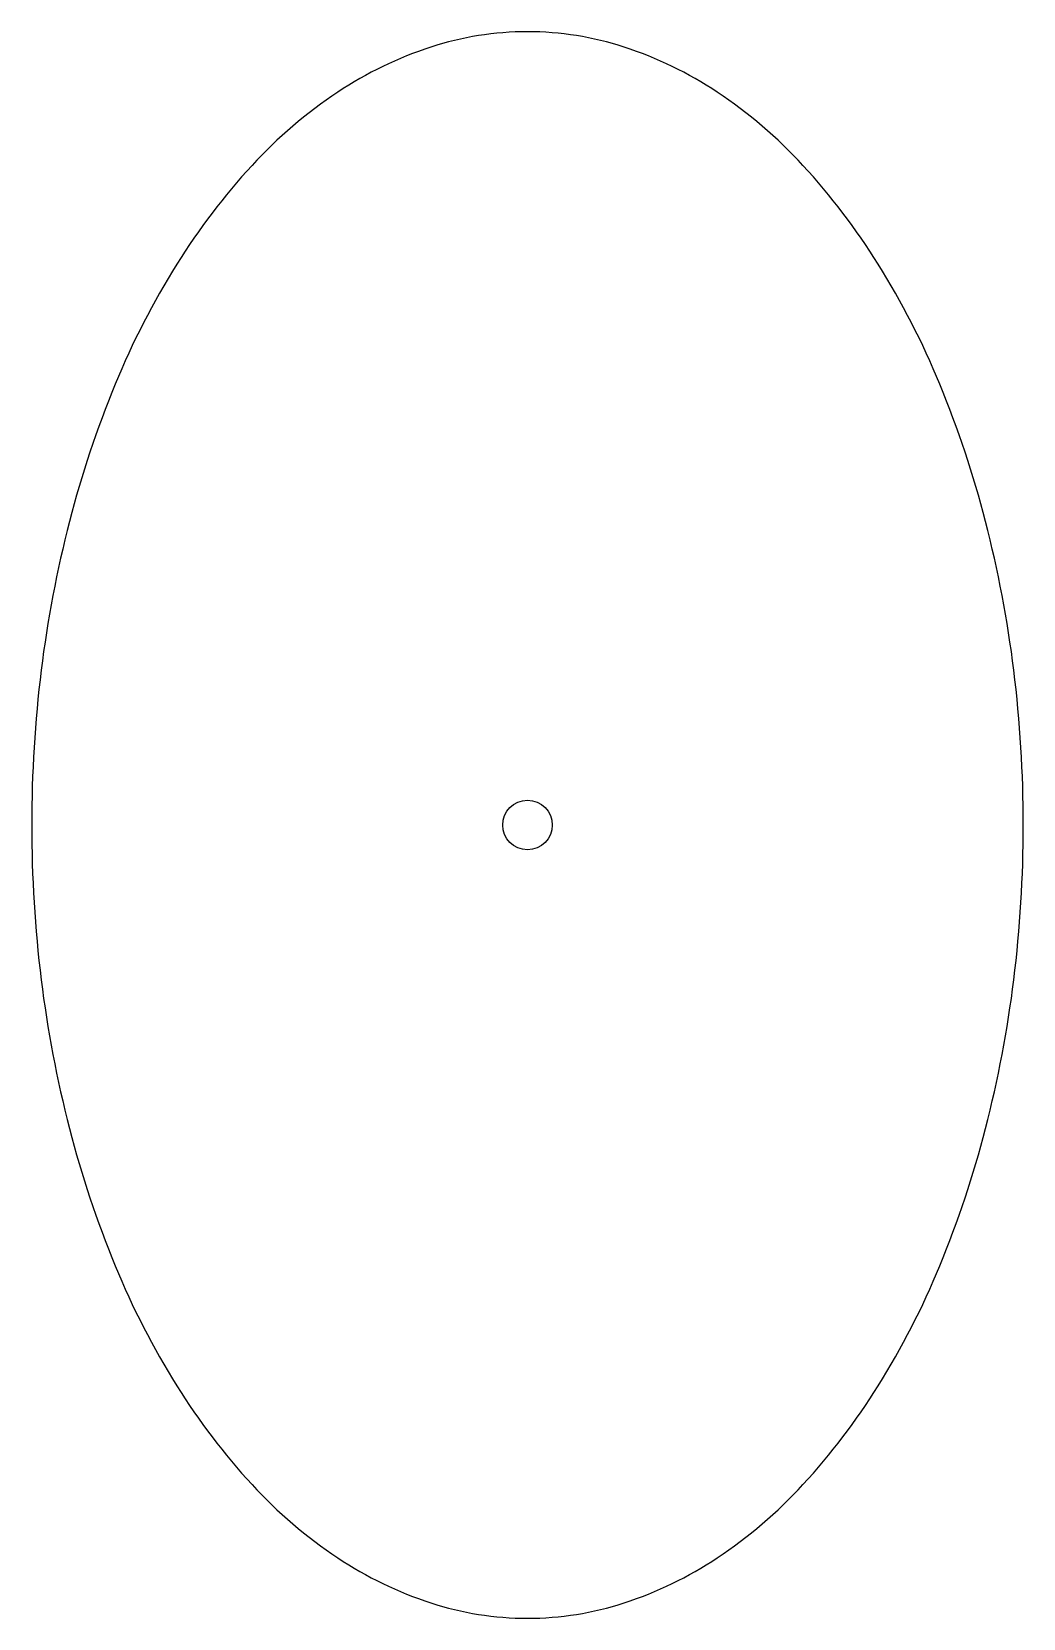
# Model space of a CAD drawing. Header units: millimetres. Extents: x -200 to 200, y -320 to 320.
import ezdxf

# ---------------------------------------------------------------- set-up
doc = ezdxf.new("R2010")
doc.units = ezdxf.units.MM

msp = doc.modelspace()

# ---------------------------------------------------------------- linework, layer by layer
at = {"color": 0, "linetype": 'CONTINUOUS'}
msp.add_circle((0, 0), 10, dxfattribs=at)
for centre, radius, start, end in [((0, 194.35), 125.65, 90, 108.08281), ((0, 194.35), 125.65, 71.91719, 90), ((9.14, 166.37), 155.08, 108.08281, 123.5341), ((-9.14, 166.37), 155.08, 56.4659, 71.91719), ((27, 139.42), 187.41, 123.5341, 137.47882), ((-27, 139.42), 187.41, 42.52118, 56.4659), ((90.04, 81.61), 272.95, 137.47882, 147.99462), ((-90.04, 81.61), 272.95, 32.00538, 42.52118), ((133.71, 54.31), 324.45, 147.99462, 157.63036), ((-133.71, 54.31), 324.45, 22.36964, 32.00538), ((227.43, 15.75), 425.8, 157.63036, 165.48572), ((-227.43, 15.75), 425.8, 14.51428, 22.36964), ((266.64, 5.59), 466.3, 165.48572, 172.99871), ((-266.64, 5.59), 466.3, 7.00129, 14.51428), ((312.19, 0), 512.19, 172.99871, 180), ((-312.19, 0), 512.19, 0, 7.00129), ((312.19, 0), 512.19, 180, -172.99871), ((-312.19, 0), 512.19, -7.00129, 0), ((266.64, -5.59), 466.3, -172.99871, -165.48572), ((-266.64, -5.59), 466.3, -14.51428, -7.00129), ((227.43, -15.75), 425.8, -165.48572, -157.63036), ((-227.43, -15.75), 425.8, -22.36964, -14.51428), ((133.71, -54.31), 324.45, -157.63036, -147.99462), ((-133.71, -54.31), 324.45, -32.00538, -22.36964), ((90.04, -81.61), 272.95, -147.99462, -137.47882), ((-90.04, -81.61), 272.95, -42.52118, -32.00538), ((27, -139.42), 187.41, -137.47882, -123.5341), ((-27, -139.42), 187.41, -56.4659, -42.52118), ((9.14, -166.37), 155.08, -123.5341, -108.08281), ((-9.14, -166.37), 155.08, -71.91719, -56.4659), ((0, -194.35), 125.65, -108.08281, -90), ((0, -194.35), 125.65, -90, -71.91719)]:
    msp.add_arc(centre, radius, start, end, dxfattribs=at)

doc.saveas('drawing.dxf')
